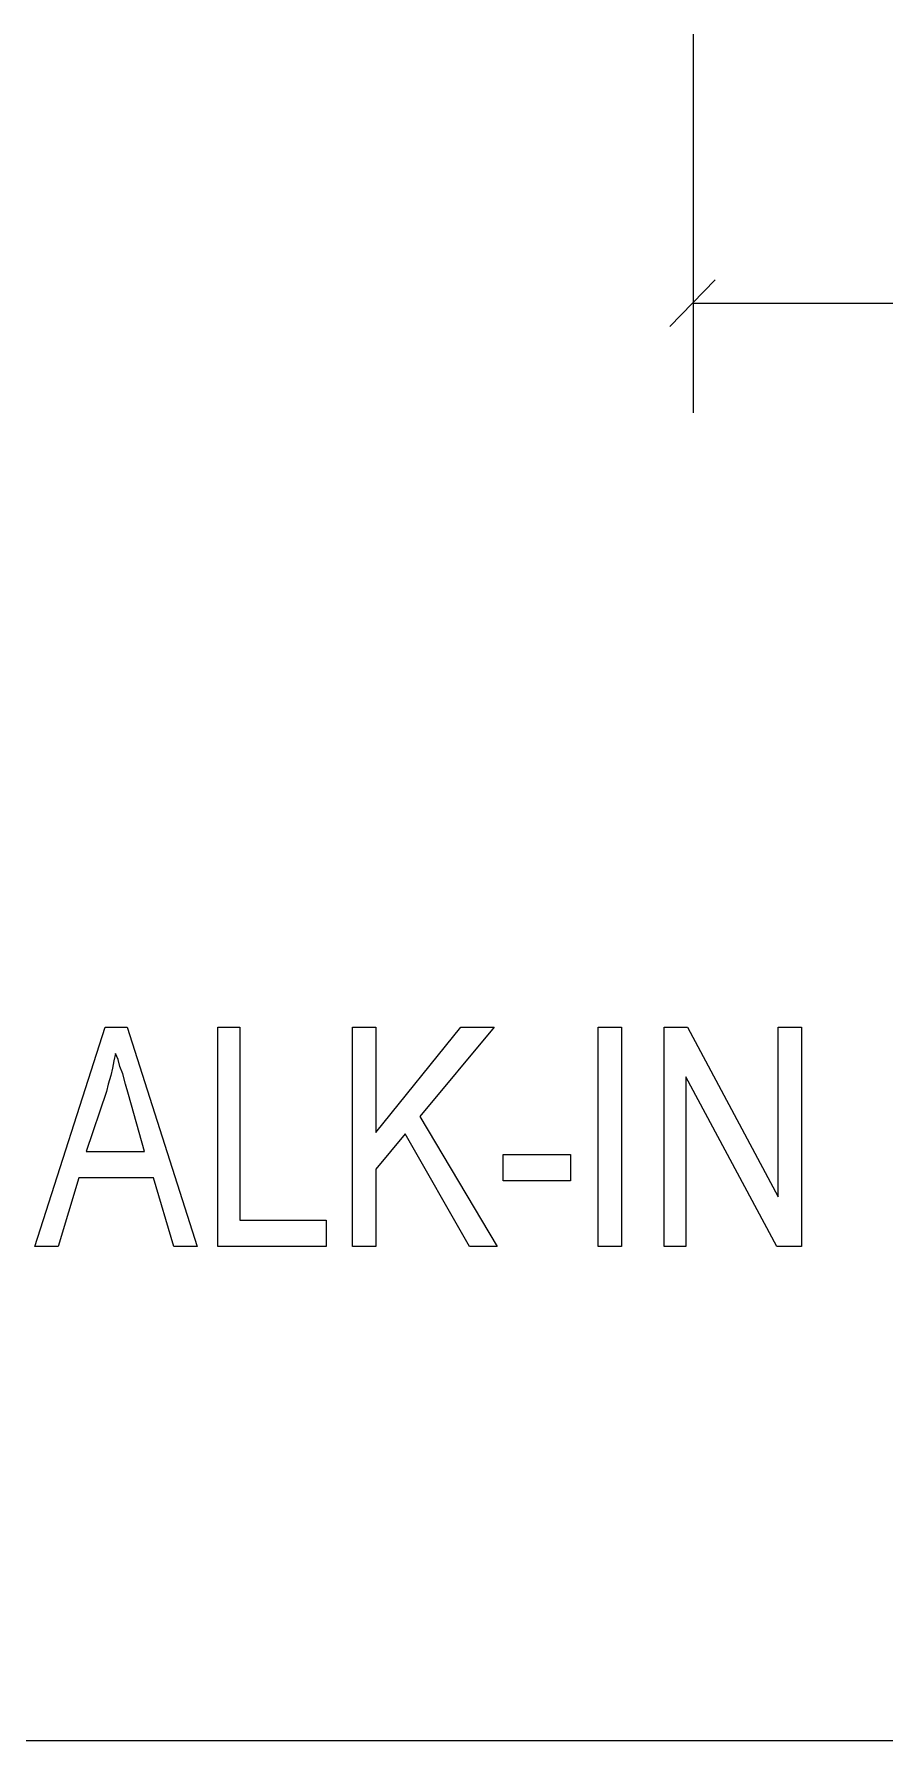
# Model space of a CAD drawing. Header units: metres. Extents: x 14 to 601, y -777 to -11.
# Drawn here: x 191.7 to 261.5, y -777.2 to -637.2 of the extents above; entities that cross this region are included whole.
import ezdxf

# ---------------------------------------------------------------- set-up
doc = ezdxf.new("R2010")
doc.units = ezdxf.units.M

msp = doc.modelspace()

# ---------------------------------------------------------------- linework, layer by layer
for p, q in [((245.8, -637.16), (245.8, -668.24)), ((247.6, -657.32), (243.88, -661.16)), ((245.8, -659.24), (345.04, -659.24)), ((191.8, -736.64), (197.56, -718.64)), ((197.56, -718.64), (199.36, -718.64)), ((199.36, -718.64), (205.12, -736.64)), ((206.8, -736.64), (206.8, -718.64)), ((206.8, -718.64), (208.6, -718.64)), ((208.6, -718.64), (208.6, -734.48)), ((217.84, -736.64), (217.84, -718.64)), ((217.84, -718.64), (219.76, -718.64)), ((219.76, -718.64), (219.76, -727.28)), ((219.76, -727.28), (226.72, -718.64)), ((229.48, -718.64), (223.36, -725.96)), ((226.72, -718.64), (229.48, -718.64)), ((238, -736.64), (238, -718.64)), ((238, -718.64), (239.92, -718.64)), ((239.92, -718.64), (239.92, -736.64)), ((243.4, -736.64), (243.4, -718.64)), ((243.4, -718.64), (245.32, -718.64)), ((245.32, -718.64), (252.76, -732.56)), ((252.76, -732.56), (252.76, -718.64)), ((252.76, -718.64), (254.68, -718.64)), ((254.68, -718.64), (254.68, -736.64)), ((198.4, -720.8), (198.28, -721.4)), ((198.64, -721.28), (198.4, -720.8)), ((198.04, -722.6), (197.8, -723.32)), ((198.16, -722), (198.04, -722.6)), ((198.28, -721.4), (198.16, -722)), ((198.76, -721.88), (198.64, -721.28)), ((199, -722.48), (198.76, -721.88)), ((199.24, -723.32), (199, -722.48)), ((197.68, -723.92), (196, -728.84)), ((197.8, -723.32), (197.68, -723.92)), ((199.48, -724.16), (199.24, -723.32)), ((252.64, -736.64), (245.2, -722.72)), ((245.2, -722.72), (245.2, -736.64)), ((200.8, -728.84), (199.48, -724.16)), ((223.36, -725.96), (229.72, -736.64)), ((222.16, -727.4), (219.76, -730.28)), ((227.44, -736.64), (222.16, -727.4)), ((196, -728.84), (200.8, -728.84)), ((230.2, -731.24), (230.2, -729.08)), ((230.2, -729.08), (235.72, -729.08)), ((235.72, -729.08), (235.72, -731.24)), ((195.4, -731), (193.72, -736.64)), ((201.52, -731), (195.4, -731)), ((203.2, -736.64), (201.52, -731)), ((219.76, -730.28), (219.76, -736.64)), ((235.72, -731.24), (230.2, -731.24)), ((208.6, -734.48), (215.68, -734.48)), ((215.68, -734.48), (215.68, -736.64)), ((193.72, -736.64), (191.8, -736.64)), ((205.12, -736.64), (203.2, -736.64)), ((215.68, -736.64), (206.8, -736.64)), ((219.76, -736.64), (217.84, -736.64)), ((229.72, -736.64), (227.44, -736.64)), ((239.92, -736.64), (238, -736.64)), ((245.2, -736.64), (243.4, -736.64)), ((254.68, -736.64), (252.64, -736.64)), ((573.76, -777.2), (40.72, -777.2))]:
    msp.add_line(p, q)

doc.saveas('drawing.dxf')
